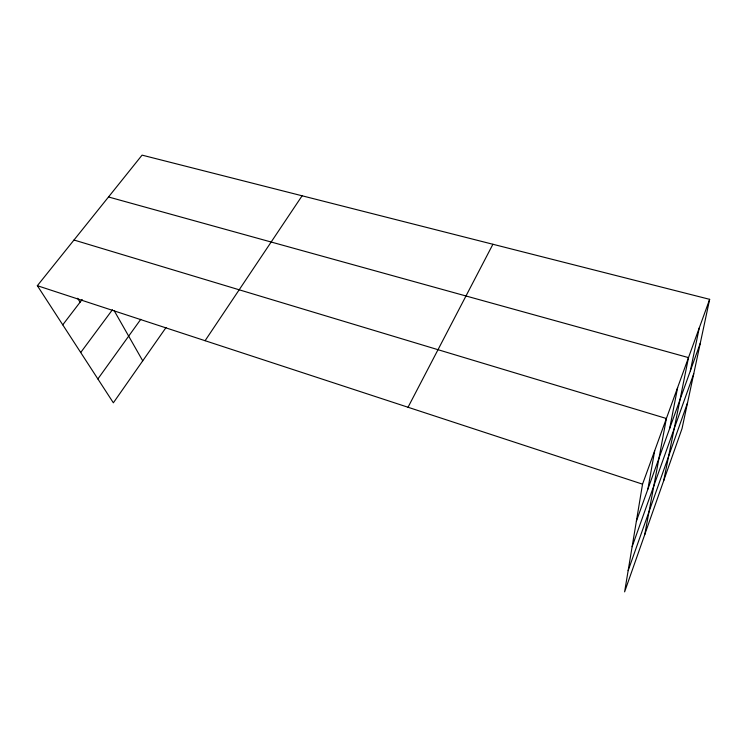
<?xml version="1.0" encoding="UTF-8"?>
<svg xmlns="http://www.w3.org/2000/svg" width="747" height="747" viewBox="0 0 747 747"><rect width="100%" height="100%" fill="white"/><g stroke="black" fill="none" stroke-linecap="round" stroke-linejoin="round"><path stroke-width="1.12" d="M709.65 299.332L642.541 484.159L624.613 591.867L682.03 428.591L709.65 299.332L142.07 155.133L37.35 285.699L113.357 402.81L166.058 327.503M647.892 489.108L654.699 450.693M644.754 534.591L666.389 418.497L73.981 240.02M669.695 428.358L677.641 387.488M663.681 480.769L688.491 357.608L108.511 196.975M690.34 370.867L699.267 327.933M628.152 570.643L687.557 402.717M632.13 546.701L693.739 373.771M636.388 521.163L700.284 343.162M408.03 407.255L492.908 244.269M205.089 340.707L302.105 195.798M97.876 378.953L140.791 319.296M80.713 352.509L112.433 309.753M62.757 324.833L82.17 299.491M37.35 285.699L642.541 484.159M77.651 298.268L80.069 302.236M114.282 310.845L142.733 360.838"/></g></svg>
